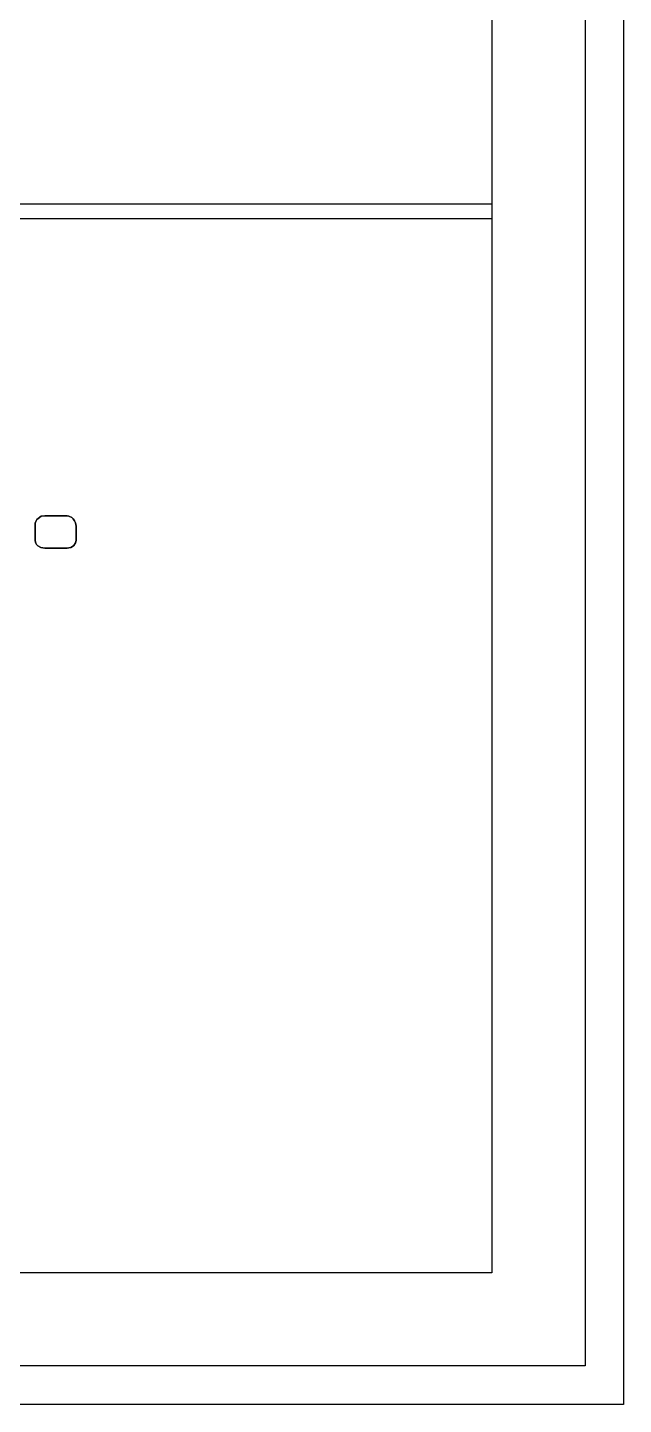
# Model space of a CAD drawing. Header units: inches. Extents: x 0.2 to 21.8, y 0.2 to 16.8.
# Drawn here: x 20.223 to 21.773, y 0.153 to 3.732 of the extents above; entities that cross this region are included whole.
import ezdxf

# ---------------------------------------------------------------- set-up
doc = ezdxf.new("R2010")
doc.units = ezdxf.units.IN
doc.header["$MEASUREMENT"] = 0
doc.layers.add('TITLEBLOCK', color=250, linetype='Continuous')

msp = doc.modelspace()

# ---------------------------------------------------------------- linework, layer by layer
at = {"layer": 'TITLEBLOCK'}
for p, q in [((21.77273, 16.84711), (21.77273, 0.15289)), ((21.67273, 16.74711), (21.67273, 0.25289)), ((21.43017, 16.50455), (21.43017, 0.49545)), ((21.43017, 3.2727), (10.97215, 3.2727)), ((21.43017, 3.23445), (17.60367, 3.23445)), ((20.24409, 2.44796), (20.24228, 2.44343)), ((20.24228, 2.44343), (20.24228, 2.4362)), ((20.24228, 2.4362), (20.24228, 2.40181)), ((20.24681, 2.45339), (20.24409, 2.44796)), ((20.25043, 2.4561), (20.24681, 2.45339)), ((20.25857, 2.46153), (20.25043, 2.4561)), ((20.26762, 2.46243), (20.25857, 2.46153)), ((20.32553, 2.46243), (20.26762, 2.46243)), ((20.33005, 2.46153), (20.32553, 2.46243)), ((20.33819, 2.45791), (20.33005, 2.46153)), ((20.34181, 2.4552), (20.33819, 2.45791)), ((20.34543, 2.44977), (20.34181, 2.4552)), ((20.34724, 2.44434), (20.34543, 2.44977)), ((20.34905, 2.4362), (20.34724, 2.44434)), ((20.34905, 2.39819), (20.34905, 2.4362)), ((20.24228, 2.40181), (20.24228, 2.39729)), ((20.34724, 2.39276), (20.34905, 2.39819)), ((20.24228, 2.39729), (20.24409, 2.39186)), ((20.24409, 2.39186), (20.2459, 2.38824)), ((20.2459, 2.38824), (20.24952, 2.38462)), ((20.24952, 2.38462), (20.25766, 2.3801)), ((20.25766, 2.3801), (20.26762, 2.37829)), ((20.26762, 2.37829), (20.32553, 2.37829)), ((20.32553, 2.37829), (20.33005, 2.37919)), ((20.33005, 2.37919), (20.33548, 2.3801)), ((20.33548, 2.3801), (20.34, 2.38281)), ((20.34, 2.38281), (20.34362, 2.38553)), ((20.34362, 2.38553), (20.34724, 2.39276)), ((21.43017, 0.49545), (0.56983, 0.49545)), ((21.67273, 0.25289), (0.32727, 0.25289)), ((21.77273, 0.15289), (0.22727, 0.15289))]:
    msp.add_line(p, q, dxfattribs=at)
at = {"layer": 'TITLEBLOCK', "color": 176}
for p, q in [((20.24228, 2.44343), (20.24409, 2.44796)), ((20.24228, 2.44343), (20.24409, 2.44796)), ((20.24228, 2.4362), (20.24228, 2.44343)), ((20.24228, 2.4362), (20.24228, 2.44343)), ((20.24228, 2.40181), (20.24228, 2.4362)), ((20.24228, 2.40181), (20.24228, 2.4362)), ((20.24409, 2.44796), (20.24681, 2.45339)), ((20.24409, 2.44796), (20.24681, 2.45339)), ((20.24681, 2.45339), (20.25043, 2.4561)), ((20.24681, 2.45339), (20.25043, 2.4561)), ((20.25043, 2.4561), (20.25857, 2.46153)), ((20.25043, 2.4561), (20.25857, 2.46153)), ((20.25857, 2.46153), (20.26762, 2.46243)), ((20.25857, 2.46153), (20.26762, 2.46243)), ((20.26762, 2.46243), (20.32553, 2.46243)), ((20.26762, 2.46243), (20.32553, 2.46243)), ((20.32553, 2.46243), (20.33005, 2.46153)), ((20.32553, 2.46243), (20.33005, 2.46153)), ((20.33005, 2.46153), (20.33819, 2.45791)), ((20.33005, 2.46153), (20.33819, 2.45791)), ((20.33819, 2.45791), (20.34181, 2.4552)), ((20.33819, 2.45791), (20.34181, 2.4552)), ((20.34181, 2.4552), (20.34543, 2.44977)), ((20.34181, 2.4552), (20.34543, 2.44977)), ((20.34543, 2.44977), (20.34724, 2.44434)), ((20.34543, 2.44977), (20.34724, 2.44434)), ((20.34724, 2.44434), (20.34905, 2.4362)), ((20.34724, 2.44434), (20.34905, 2.4362)), ((20.34905, 2.4362), (20.34905, 2.39819)), ((20.34905, 2.4362), (20.34905, 2.39819)), ((20.24228, 2.39729), (20.24228, 2.40181)), ((20.24228, 2.39729), (20.24228, 2.40181)), ((20.34905, 2.39819), (20.34724, 2.39276)), ((20.34905, 2.39819), (20.34724, 2.39276)), ((20.24409, 2.39186), (20.24228, 2.39729)), ((20.24409, 2.39186), (20.24228, 2.39729)), ((20.2459, 2.38824), (20.24409, 2.39186)), ((20.2459, 2.38824), (20.24409, 2.39186)), ((20.24952, 2.38462), (20.2459, 2.38824)), ((20.24952, 2.38462), (20.2459, 2.38824)), ((20.25766, 2.3801), (20.24952, 2.38462)), ((20.25766, 2.3801), (20.24952, 2.38462)), ((20.26762, 2.37829), (20.25766, 2.3801)), ((20.26762, 2.37829), (20.25766, 2.3801)), ((20.32553, 2.37829), (20.26762, 2.37829)), ((20.32553, 2.37829), (20.26762, 2.37829)), ((20.33005, 2.37919), (20.32553, 2.37829)), ((20.33005, 2.37919), (20.32553, 2.37829)), ((20.33548, 2.3801), (20.33005, 2.37919)), ((20.33548, 2.3801), (20.33005, 2.37919)), ((20.34, 2.38281), (20.33548, 2.3801)), ((20.34, 2.38281), (20.33548, 2.3801)), ((20.34362, 2.38553), (20.34, 2.38281)), ((20.34362, 2.38553), (20.34, 2.38281)), ((20.34724, 2.39276), (20.34362, 2.38553)), ((20.34724, 2.39276), (20.34362, 2.38553))]:
    msp.add_line(p, q, dxfattribs=at)

doc.saveas('drawing.dxf')
